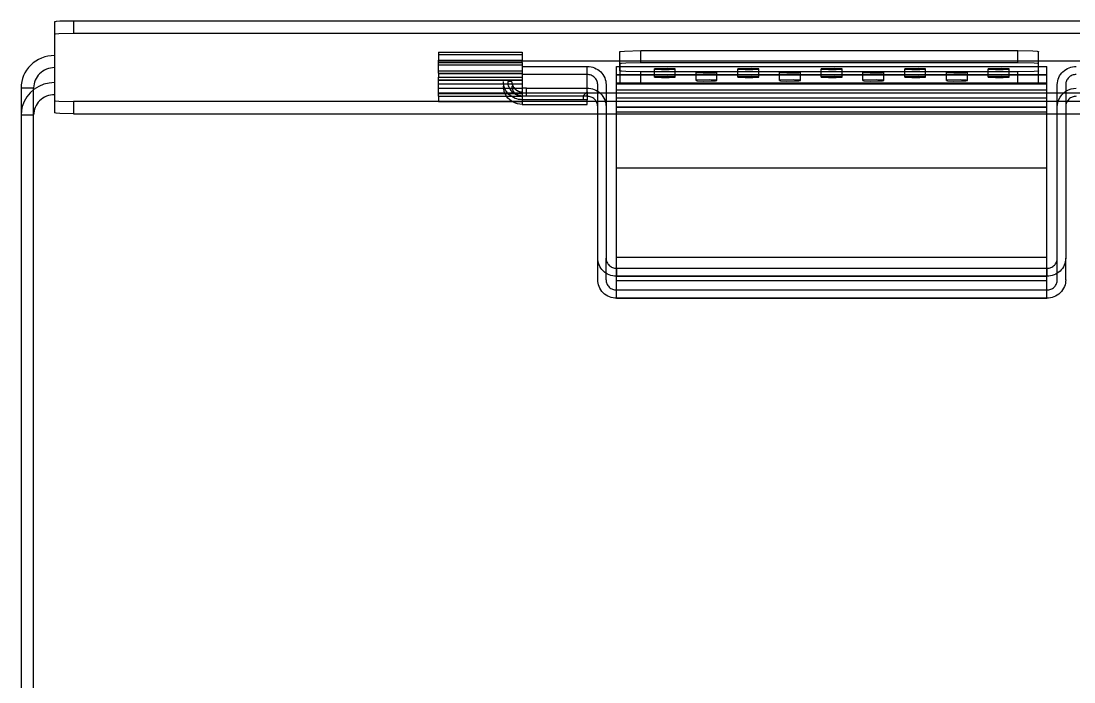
# Model space of a CAD drawing. Header units: millimetres. Extents: x 10366 to 13995, y 24552 to 29685.
# Drawn here: x 11686.1 to 11946.6, y 28029 to 28192.5 of the extents above; entities that cross this region are included whole.
import ezdxf

# ---------------------------------------------------------------- set-up
doc = ezdxf.new("R2010")
doc.units = ezdxf.units.MM
doc.header["$LTSCALE"] = 3
doc.layers.add('DomyÅ›lny', color=7, linetype='Continuous')

msp = doc.modelspace()

# ---------------------------------------------------------------- linework, layer by layer
at = {"layer": 'DomyÅ›lny'}
for p, q in [((11699.03, 28192.54), (11699.03, 28189.53)), ((12073.1, 28192.54), (11699.03, 28192.54)), ((11694.38, 28192.3), (11694.38, 28189.3)), ((11694.38, 28189.3), (11694.38, 28181.02)), ((11699.03, 28189.53), (12073.1, 28189.53)), ((11789.37, 28184.83), (11789.37, 28182.84)), ((11789.37, 28184.83), (11810.1, 28184.83)), ((11810.1, 28184.83), (11810.1, 28182.84)), ((11834.24, 28180.22), (11834.24, 28184.95)), ((11834.24, 28181.94), (11834.24, 28184.95)), ((11839.42, 28182.21), (11839.42, 28185.21)), ((11839.42, 28185.21), (11932.69, 28185.21)), ((11932.69, 28182.21), (11932.69, 28185.21)), ((11937.87, 28181.94), (11937.87, 28184.95)), ((11789.37, 28184.28), (11810.1, 28184.28)), ((11789.37, 28182.31), (11789.37, 28182.84)), ((11789.37, 28182.84), (11810.1, 28182.84)), ((11789.37, 28182.69), (11983.95, 28182.69)), ((11789.37, 28182.28), (11810.1, 28182.28)), ((11810.1, 28182.31), (11810.1, 28182.84)), ((11932.69, 28182.21), (11839.42, 28182.21)), ((11694.38, 28181.02), (11694.38, 28174.31)), ((11789.37, 28181.68), (11810.1, 28181.68)), ((11789.37, 28180.24), (11810.1, 28180.24)), ((11789.37, 28180.24), (11810.1, 28180.24)), ((11789.37, 28179.67), (11810.1, 28179.67)), ((11789.37, 28179.67), (11789.37, 28178.65)), ((11789.37, 28179.56), (11810.1, 28179.56)), ((11810.1, 28181.3), (11826.17, 28181.3)), ((11810.1, 28179.67), (11810.1, 28178.65)), ((11826.17, 28175.91), (11826.17, 28181.3)), ((11833.4, 28181.3), (11939.91, 28181.3)), ((11833.4, 28181.29), (11939.91, 28181.29)), ((11834.24, 28181.94), (11834.24, 28177.22)), ((11839.42, 28176.95), (11839.42, 28179.96)), ((11932.69, 28179.96), (11839.42, 28179.96)), ((11842.77, 28178.69), (11842.77, 28180.69)), ((11847.95, 28178.69), (11847.95, 28180.69)), ((11853.09, 28177.83), (11853.09, 28179.83)), ((11858.27, 28177.83), (11858.27, 28179.83)), ((11863.42, 28178.69), (11863.42, 28180.69)), ((11868.6, 28178.69), (11868.6, 28180.69)), ((11873.74, 28177.83), (11873.74, 28179.83)), ((11878.92, 28177.83), (11878.92, 28179.83)), ((11884.07, 28178.69), (11884.07, 28180.69)), ((11889.25, 28178.69), (11889.25, 28180.69)), ((11894.39, 28177.83), (11894.39, 28179.83)), ((11899.57, 28177.83), (11899.57, 28179.83)), ((11904.72, 28178.69), (11904.72, 28180.69)), ((11909.9, 28178.69), (11909.9, 28180.69)), ((11915.04, 28177.83), (11915.04, 28179.83)), ((11920.23, 28177.83), (11920.23, 28179.83)), ((11925.37, 28178.69), (11925.37, 28180.69)), ((11930.55, 28178.69), (11930.55, 28180.69)), ((11932.69, 28176.95), (11932.69, 28179.96)), ((11937.87, 28177.22), (11937.87, 28181.94)), ((11789.37, 28178.65), (11810.1, 28178.65)), ((11789.37, 28177.99), (11810.1, 28177.99)), ((11789.37, 28177.88), (11810.1, 28177.88)), ((11789.37, 28176.97), (11810.1, 28176.97)), ((11826.17, 28179.3), (11810.1, 28179.3)), ((11826.17, 28173.91), (11826.17, 28179.3)), ((11828.75, 28174.69), (11828.75, 28176.82)), ((11830.82, 28176.82), (11830.82, 28174.69)), ((11833.4, 28179.3), (11939.91, 28179.3)), ((11833.4, 28179.29), (11939.91, 28179.29)), ((11833.4, 28179.19), (11939.91, 28179.19)), ((11939.91, 28177.19), (11833.4, 28177.19)), ((11833.4, 28177.05), (11939.91, 28177.05)), ((11833.4, 28174.69), (11833.4, 28177.05)), ((11833.4, 28177.04), (11939.91, 28177.04)), ((11939.91, 28174.69), (11939.91, 28177.05)), ((11942.49, 28174.69), (11942.49, 28176.82)), ((11944.57, 28176.82), (11944.57, 28174.69)), ((11686.07, 28176), (11689.18, 28176)), ((11686.07, 28176), (11686.07, 28022.68)), ((11689.18, 28025.68), (11689.18, 28176)), ((11694.38, 28174.31), (11694.38, 28169.83)), ((11789.37, 28175.93), (11810.1, 28175.93)), ((11810.1, 28174.69), (11789.37, 28174.69)), ((11789.37, 28174.61), (11810.1, 28174.61)), ((11810.1, 28174.61), (11789.37, 28174.61)), ((11963.22, 28174.69), (11810.1, 28174.69)), ((11811.13, 28173.91), (11811.13, 28175.91)), ((11811.13, 28175.91), (11826.17, 28175.91)), ((11826.17, 28175.01), (11826.17, 28173.01)), ((11828.75, 28133.86), (11828.75, 28174.69)), ((11830.82, 28174.69), (11830.82, 28133.86)), ((11833.4, 28175.55), (11939.91, 28175.55)), ((11833.4, 28175.54), (11939.91, 28175.54)), ((11833.4, 28134.09), (11833.4, 28174.69)), ((11939.91, 28134.09), (11939.91, 28174.69)), ((11942.49, 28133.86), (11942.49, 28174.69)), ((11944.57, 28174.69), (11944.57, 28133.86)), ((12073.1, 28172.6), (11699.03, 28172.6)), ((11699.03, 28172.6), (11699.03, 28169.6)), ((11789.37, 28173.93), (11789.37, 28172.62)), ((11789.37, 28173.93), (11810.1, 28173.93)), ((11789.37, 28172.62), (11810.1, 28172.62)), ((11810.1, 28172.61), (11789.37, 28172.61)), ((11810.1, 28174.07), (11825.13, 28174.07)), ((11810.1, 28173.93), (11810.1, 28172.62)), ((11826.17, 28173.91), (11810.1, 28173.91)), ((11810.1, 28173.07), (11810.1, 28171.91)), ((11825.13, 28173.07), (11810.1, 28173.07)), ((11810.1, 28171.91), (11826.17, 28171.91)), ((11826.17, 28173.91), (11811.13, 28173.91)), ((11825.13, 28174.07), (11825.13, 28173.07)), ((11826.17, 28171.91), (11826.17, 28173.01)), ((11833.4, 28173.55), (11939.91, 28173.55)), ((11833.4, 28173.54), (11939.91, 28173.54)), ((11833.4, 28172.73), (11939.91, 28172.73)), ((11833.4, 28172.73), (11939.91, 28172.73)), ((11686.07, 28169.3), (11689.18, 28169.3)), ((11699.03, 28169.6), (11828.75, 28169.6)), ((11828.75, 28169.6), (11830.82, 28169.6)), ((11830.82, 28169.6), (11833.4, 28169.6)), ((11833.4, 28171.29), (11939.91, 28171.29)), ((11833.4, 28171.19), (11939.91, 28171.19)), ((11833.4, 28170.11), (11939.91, 28170.11)), ((11833.4, 28169.6), (11939.91, 28169.6)), ((11939.91, 28169.6), (11942.49, 28169.6)), ((11942.49, 28169.6), (11944.57, 28169.6)), ((11944.57, 28169.6), (12073.1, 28169.6)), ((11939.91, 28156.13), (11833.4, 28156.13)), ((11828.75, 28128.46), (11828.75, 28133.86)), ((11830.82, 28132.42), (11830.82, 28133.86)), ((11833.4, 28134.09), (11939.91, 28134.09)), ((11942.49, 28132), (11942.49, 28133.86)), ((11944.57, 28128.46), (11944.57, 28133.86)), ((11830.82, 28128.46), (11830.82, 28132.42)), ((11833.4, 28131.37), (11833.4, 28129.37)), ((11833.4, 28131.37), (11939.91, 28131.37)), ((11833.4, 28131.37), (11939.91, 28131.37)), ((11939.91, 28131.37), (11939.91, 28129.37)), ((11942.49, 28128.46), (11942.49, 28132)), ((11939.91, 28129.37), (11833.4, 28129.37)), ((11833.4, 28123.98), (11833.4, 28129.37)), ((11833.4, 28129.37), (11939.91, 28129.37)), ((11833.4, 28128.33), (11939.91, 28128.33)), ((11939.91, 28123.98), (11939.91, 28129.37)), ((11833.4, 28125.98), (11939.91, 28125.98)), ((11833.4, 28125.98), (11939.91, 28125.98)), ((11939.91, 28125.97), (11833.4, 28125.97)), ((11833.4, 28123.98), (11939.91, 28123.98)), ((11939.91, 28123.98), (11833.4, 28123.98)), ((11939.91, 28123.97), (11833.4, 28123.97))]:
    msp.add_line(p, q, dxfattribs=at)
for points in [[(11699.03, 28192.54, 0), (11695.7, 28192.47, 0), (11694.72, 28192.39, 0), (11694.47, 28192.35, 0), (11694.43, 28192.33, 0), (11694.4, 28192.32, 0), (11694.39, 28192.32, 0), (11694.39, 28192.31, 0), (11694.38, 28192.31, 0), (11694.38, 28192.31, 0), (11694.38, 28192.31, 0), (11694.38, 28192.31, 0), (11694.38, 28192.3, 0), (11694.38, 28192.3, 0), (11694.38, 28192.3, 0), (11694.38, 28192.3, 0)], [(11694.38, 28189.3, 0), (11694.38, 28189.3, 0), (11694.38, 28189.3, 0), (11694.38, 28189.3, 0), (11694.38, 28189.3, 0), (11694.38, 28189.3, 0), (11694.38, 28189.31, 0), (11694.39, 28189.31, 0), (11694.39, 28189.31, 0), (11694.4, 28189.32, 0), (11694.41, 28189.32, 0), (11694.45, 28189.34, 0), (11694.55, 28189.36, 0), (11695.39, 28189.44, 0), (11699.03, 28189.53, 0)], [(11834.24, 28184.95, 0), (11834.24, 28184.95, 0), (11834.24, 28184.95, 0), (11834.24, 28184.95, 0), (11834.24, 28184.95, 0), (11834.24, 28184.96, 0), (11834.24, 28184.96, 0), (11834.25, 28184.96, 0), (11834.25, 28184.97, 0), (11834.26, 28184.97, 0), (11834.28, 28184.98, 0), (11834.31, 28184.99, 0), (11834.43, 28185.02, 0), (11835.35, 28185.11, 0), (11839.42, 28185.21, 0)], [(11932.69, 28185.21, 0), (11936.4, 28185.13, 0), (11937.49, 28185.05, 0), (11937.77, 28185, 0), (11937.82, 28184.99, 0), (11937.85, 28184.97, 0), (11937.86, 28184.97, 0), (11937.86, 28184.96, 0), (11937.86, 28184.96, 0), (11937.87, 28184.96, 0), (11937.87, 28184.96, 0), (11937.87, 28184.95, 0), (11937.87, 28184.95, 0), (11937.87, 28184.95, 0), (11937.87, 28184.95, 0), (11937.87, 28184.95, 0)], [(11694.38, 28184.01, 0), (11693.55, 28183.97, 0), (11692.73, 28183.85, 0), (11691.93, 28183.66, 0), (11691.15, 28183.38, 0), (11690.41, 28183.04, 0), (11689.71, 28182.63, 0), (11689.06, 28182.16, 0), (11688.46, 28181.62, 0), (11687.92, 28181.04, 0), (11687.44, 28180.41, 0), (11687.02, 28179.73, 0), (11686.68, 28179.03, 0), (11686.41, 28178.29, 0), (11686.22, 28177.54, 0), (11686.11, 28176.78, 0), (11686.07, 28176, 0)], [(11789.37, 28179.67, 0), (11789.37, 28182.28, 0)], [(11810.1, 28182.28, 0), (11810.1, 28182.26, 0), (11810.1, 28182.15, 0), (11810.1, 28181.65, 0), (11810.1, 28179.67, 0)], [(11839.42, 28182.21, 0), (11835.71, 28182.13, 0), (11834.62, 28182.04, 0), (11834.34, 28182, 0), (11834.29, 28181.98, 0), (11834.26, 28181.97, 0), (11834.25, 28181.96, 0), (11834.25, 28181.96, 0), (11834.24, 28181.96, 0), (11834.24, 28181.95, 0), (11834.24, 28181.95, 0), (11834.24, 28181.95, 0), (11834.24, 28181.95, 0), (11834.24, 28181.95, 0), (11834.24, 28181.95, 0), (11834.24, 28181.94, 0)], [(11937.87, 28181.94, 0), (11937.87, 28181.95, 0), (11937.87, 28181.95, 0), (11937.87, 28181.95, 0), (11937.87, 28181.95, 0), (11937.87, 28181.95, 0), (11937.87, 28181.96, 0), (11937.86, 28181.96, 0), (11937.86, 28181.96, 0), (11937.85, 28181.97, 0), (11937.83, 28181.98, 0), (11937.8, 28181.99, 0), (11937.68, 28182.01, 0), (11936.76, 28182.11, 0), (11932.69, 28182.21, 0)], [(11694.38, 28181.02, 0), (11693.85, 28180.99, 0), (11693.34, 28180.91, 0), (11692.83, 28180.79, 0), (11692.34, 28180.62, 0), (11691.88, 28180.4, 0), (11691.44, 28180.14, 0), (11691.03, 28179.84, 0), (11690.66, 28179.51, 0), (11690.32, 28179.14, 0), (11690.02, 28178.74, 0), (11689.77, 28178.32, 0), (11689.56, 28177.88, 0), (11689.39, 28177.43, 0), (11689.27, 28176.96, 0), (11689.2, 28176.49, 0), (11689.18, 28176, 0)], [(11826.17, 28181.3, 0), (11826.64, 28181.28, 0), (11827.1, 28181.21, 0), (11827.55, 28181.1, 0), (11827.98, 28180.95, 0), (11828.39, 28180.75, 0), (11828.79, 28180.52, 0), (11829.15, 28180.26, 0), (11829.49, 28179.96, 0), (11829.79, 28179.63, 0), (11830.06, 28179.28, 0), (11830.29, 28178.9, 0), (11830.48, 28178.51, 0), (11830.63, 28178.09, 0), (11830.74, 28177.67, 0), (11830.8, 28177.25, 0), (11830.82, 28176.82, 0)], [(11833.4, 28177.04, 0), (11833.4, 28180.17, 0), (11833.4, 28181.05, 0), (11833.4, 28181.25, 0), (11833.4, 28181.29, 0), (11833.4, 28181.3, 0), (11833.4, 28181.3, 0), (11833.4, 28181.3, 0), (11833.4, 28181.3, 0), (11833.4, 28181.3, 0), (11833.4, 28181.3, 0), (11833.4, 28181.3, 0), (11833.4, 28181.3, 0), (11833.4, 28181.3, 0), (11833.4, 28181.3, 0), (11833.4, 28181.3, 0), (11833.4, 28181.3, 0), (11833.4, 28181.3, 0), (11833.4, 28181.3, 0), (11833.4, 28181.3, 0), (11833.4, 28181.3, 0), (11833.4, 28181.3, 0), (11833.4, 28181.3, 0), (11833.4, 28181.3, 0), (11833.4, 28181.29, 0), (11833.4, 28181.29, 0)], [(11839.42, 28179.96, 0), (11835.71, 28180.04, 0), (11834.62, 28180.12, 0), (11834.34, 28180.17, 0), (11834.29, 28180.18, 0), (11834.26, 28180.19, 0), (11834.25, 28180.2, 0), (11834.25, 28180.2, 0), (11834.24, 28180.21, 0), (11834.24, 28180.21, 0), (11834.24, 28180.21, 0), (11834.24, 28180.21, 0), (11834.24, 28180.21, 0), (11834.24, 28180.22, 0), (11834.24, 28180.22, 0), (11834.24, 28180.22, 0)], [(11937.87, 28180.22, 0), (11937.87, 28180.22, 0), (11937.87, 28180.22, 0), (11937.87, 28180.21, 0), (11937.87, 28180.21, 0), (11937.87, 28180.21, 0), (11937.87, 28180.21, 0), (11937.86, 28180.2, 0), (11937.86, 28180.2, 0), (11937.85, 28180.19, 0), (11937.83, 28180.19, 0), (11937.8, 28180.17, 0), (11937.68, 28180.15, 0), (11936.76, 28180.06, 0), (11932.69, 28179.96, 0)], [(11939.91, 28177.04, 0), (11939.91, 28180.17, 0), (11939.91, 28181.05, 0), (11939.91, 28181.25, 0), (11939.91, 28181.29, 0), (11939.91, 28181.3, 0), (11939.91, 28181.3, 0), (11939.91, 28181.3, 0), (11939.91, 28181.3, 0), (11939.91, 28181.3, 0), (11939.91, 28181.3, 0), (11939.91, 28181.3, 0), (11939.91, 28181.3, 0), (11939.91, 28181.3, 0), (11939.91, 28181.3, 0), (11939.91, 28181.3, 0), (11939.91, 28181.3, 0), (11939.91, 28181.3, 0), (11939.91, 28181.3, 0), (11939.91, 28181.3, 0), (11939.91, 28181.3, 0), (11939.91, 28181.3, 0), (11939.91, 28181.3, 0), (11939.91, 28181.3, 0), (11939.91, 28181.29, 0), (11939.91, 28181.29, 0)], [(11942.49, 28176.82, 0), (11942.52, 28177.27, 0), (11942.59, 28177.71, 0), (11942.7, 28178.14, 0), (11942.86, 28178.56, 0), (11943.06, 28178.96, 0), (11943.3, 28179.34, 0), (11943.58, 28179.69, 0), (11943.89, 28180.01, 0), (11944.23, 28180.31, 0), (11944.59, 28180.56, 0), (11944.98, 28180.79, 0), (11945.39, 28180.97, 0), (11945.82, 28181.11, 0), (11946.26, 28181.22, 0), (11946.7, 28181.28, 0), (11947.15, 28181.3, 0)], [(11694.38, 28177.31, 0), (11693.01, 28177.2, 0), (11691.69, 28176.88, 0), (11690.45, 28176.36, 0), (11689.31, 28175.65, 0), (11688.31, 28174.77, 0), (11687.48, 28173.76, 0), (11686.82, 28172.64, 0), (11686.37, 28171.43, 0)], [(11789.37, 28173.93, 0), (11789.37, 28173.97, 0), (11789.37, 28174.17, 0), (11789.37, 28175.08, 0), (11789.37, 28178.65, 0)], [(11810.1, 28173.07, 0), (11809.64, 28173.09, 0), (11809.18, 28173.15, 0), (11808.74, 28173.26, 0), (11808.3, 28173.41, 0), (11807.89, 28173.6, 0), (11807.5, 28173.83, 0), (11807.13, 28174.1, 0), (11806.79, 28174.39, 0), (11806.49, 28174.72, 0), (11806.22, 28175.08, 0), (11805.98, 28175.45, 0), (11805.79, 28175.85, 0), (11805.64, 28176.26, 0), (11805.53, 28176.68, 0), (11805.47, 28177.12, 0), (11805.44, 28177.55, 0)], [(11807.52, 28177.5, 0), (11807.52, 28177.5, 0), (11807.52, 28177.5, 0), (11807.52, 28177.5, 0), (11807.52, 28177.5, 0), (11807.52, 28177.5, 0), (11807.52, 28177.5, 0), (11807.51, 28177.5, 0), (11807.51, 28177.5, 0), (11807.51, 28177.5, 0), (11807.51, 28177.5, 0), (11807.5, 28177.51, 0), (11807.48, 28177.51, 0), (11807.41, 28177.52, 0), (11806.48, 28177.55, 0)], [(11806.48, 28177.55, 0), (11806.5, 28177.21, 0), (11806.55, 28176.87, 0), (11806.64, 28176.54, 0), (11806.75, 28176.22, 0), (11806.91, 28175.91, 0), (11807.09, 28175.62, 0), (11807.3, 28175.34, 0), (11807.54, 28175.09, 0), (11807.8, 28174.86, 0), (11808.09, 28174.65, 0), (11808.39, 28174.48, 0), (11808.71, 28174.33, 0), (11809.05, 28174.22, 0), (11809.39, 28174.13, 0), (11809.74, 28174.08, 0), (11810.1, 28174.07, 0)], [(11807.52, 28177.5, 0), (11807.53, 28177.26, 0), (11807.57, 28177.01, 0), (11807.63, 28176.78, 0), (11807.71, 28176.55, 0), (11807.82, 28176.33, 0), (11807.95, 28176.12, 0), (11808.1, 28175.92, 0), (11808.27, 28175.74, 0), (11808.46, 28175.58, 0), (11808.66, 28175.43, 0), (11808.88, 28175.31, 0), (11809.11, 28175.2, 0), (11809.35, 28175.12, 0), (11809.59, 28175.06, 0), (11809.84, 28175.02, 0), (11810.1, 28175.01, 0)], [(11807.52, 28177.41, 0), (11807.54, 28177.18, 0), (11807.58, 28176.94, 0), (11807.65, 28176.71, 0), (11807.74, 28176.48, 0), (11807.85, 28176.27, 0), (11807.99, 28176.06, 0), (11808.14, 28175.88, 0), (11808.31, 28175.7, 0), (11808.5, 28175.55, 0), (11808.7, 28175.41, 0), (11808.92, 28175.29, 0), (11809.14, 28175.19, 0), (11809.37, 28175.11, 0), (11809.61, 28175.06, 0), (11809.85, 28175.02, 0), (11810.1, 28175.01, 0)], [(11810.1, 28178.65, 0), (11810.1, 28173.93, 0)], [(11828.75, 28176.82, 0), (11828.74, 28177.07, 0), (11828.7, 28177.31, 0), (11828.63, 28177.55, 0), (11828.55, 28177.79, 0), (11828.43, 28178.01, 0), (11828.3, 28178.22, 0), (11828.15, 28178.41, 0), (11827.98, 28178.59, 0), (11827.79, 28178.75, 0), (11827.58, 28178.9, 0), (11827.37, 28179.02, 0), (11827.14, 28179.12, 0), (11826.9, 28179.2, 0), (11826.66, 28179.26, 0), (11826.42, 28179.29, 0), (11826.17, 28179.3, 0)], [(11947.15, 28179.3, 0), (11946.89, 28179.29, 0), (11946.63, 28179.25, 0), (11946.38, 28179.19, 0), (11946.14, 28179.11, 0), (11945.91, 28179, 0), (11945.69, 28178.87, 0), (11945.49, 28178.72, 0), (11945.3, 28178.56, 0), (11945.14, 28178.37, 0), (11944.99, 28178.18, 0), (11944.86, 28177.97, 0), (11944.76, 28177.75, 0), (11944.67, 28177.52, 0), (11944.61, 28177.29, 0), (11944.58, 28177.06, 0), (11944.57, 28176.82, 0)], [(11694.38, 28174.31, 0), (11693.85, 28174.29, 0), (11693.34, 28174.21, 0), (11692.83, 28174.09, 0), (11692.34, 28173.91, 0), (11691.88, 28173.7, 0), (11691.44, 28173.44, 0), (11691.03, 28173.14, 0), (11690.66, 28172.8, 0), (11690.32, 28172.44, 0), (11690.02, 28172.04, 0), (11689.77, 28171.62, 0), (11689.56, 28171.18, 0), (11689.39, 28170.72, 0), (11689.27, 28170.25, 0), (11689.2, 28169.78, 0), (11689.18, 28169.3, 0)], [(11806.21, 28173.93, 0), (11805.88, 28174.5, 0), (11805.64, 28175.11, 0), (11805.49, 28175.75, 0), (11805.44, 28176.4, 0)], [(11807.52, 28176.4, 0), (11807.53, 28176.15, 0), (11807.57, 28175.91, 0), (11807.63, 28175.67, 0), (11807.72, 28175.44, 0), (11807.83, 28175.22, 0), (11807.96, 28175.01, 0), (11808.11, 28174.81, 0), (11808.28, 28174.63, 0), (11808.47, 28174.47, 0), (11808.67, 28174.32, 0), (11808.89, 28174.2, 0), (11809.12, 28174.1, 0), (11809.36, 28174.01, 0), (11809.6, 28173.96, 0), (11809.85, 28173.92, 0), (11810.1, 28173.91, 0)], [(11811.13, 28175.91, 0), (11810.4, 28175.92, 0), (11810.17, 28175.94, 0), (11810.11, 28175.95, 0), (11810.11, 28175.95, 0), (11810.1, 28175.96, 0), (11810.1, 28175.96, 0), (11810.1, 28175.96, 0), (11810.1, 28175.96, 0), (11810.1, 28175.96, 0), (11810.1, 28175.96, 0), (11810.1, 28175.96, 0), (11810.1, 28175.96, 0), (11810.1, 28175.96, 0), (11810.1, 28175.96, 0)], [(11826.17, 28175.01, 0), (11826.17, 28175.01, 0), (11826.17, 28175.01, 0), (11826.17, 28175.01, 0), (11826.17, 28175.01, 0), (11826.17, 28175.01, 0), (11826.17, 28175.01, 0), (11826.17, 28175.01, 0), (11826.17, 28175.01, 0), (11826.17, 28175.01, 0), (11826.17, 28175.01, 0), (11826.17, 28175.01, 0), (11826.17, 28175.01, 0), (11826.17, 28175.01, 0), (11826.17, 28175.01, 0), (11826.17, 28175.01, 0), (11826.17, 28175.01, 0), (11826.16, 28175.01, 0), (11826.15, 28175, 0), (11826.08, 28174.95, 0), (11825.13, 28174.07, 0)], [(11826.17, 28175.91, 0), (11826.59, 28175.89, 0), (11827.02, 28175.83, 0), (11827.45, 28175.73, 0), (11827.88, 28175.59, 0), (11828.31, 28175.41, 0), (11828.72, 28175.18, 0), (11829.1, 28174.9, 0), (11829.46, 28174.59, 0), (11829.78, 28174.25, 0), (11830.06, 28173.88, 0), (11830.3, 28173.48, 0), (11830.5, 28173.07, 0), (11830.64, 28172.66, 0), (11830.75, 28172.24, 0), (11830.8, 28171.83, 0), (11830.82, 28171.42, 0)], [(11942.84, 28173.13, 0), (11943.16, 28173.73, 0), (11943.57, 28174.29, 0), (11944.06, 28174.78, 0), (11944.63, 28175.19, 0), (11945.24, 28175.51, 0), (11945.88, 28175.74, 0), (11946.52, 28175.87, 0), (11947.15, 28175.91, 0)], [(11694.38, 28172.84, 0), (11694.38, 28172.84, 0), (11694.38, 28172.83, 0), (11694.38, 28172.83, 0), (11694.38, 28172.83, 0), (11694.38, 28172.83, 0), (11694.38, 28172.83, 0), (11694.39, 28172.82, 0), (11694.39, 28172.82, 0), (11694.4, 28172.81, 0), (11694.41, 28172.81, 0), (11694.45, 28172.8, 0), (11694.55, 28172.77, 0), (11695.39, 28172.69, 0), (11699.03, 28172.6, 0)], [(11810.1, 28171.91, 0), (11809.52, 28171.95, 0), (11808.95, 28172.05, 0), (11808.41, 28172.22, 0), (11807.88, 28172.45, 0), (11807.4, 28172.74, 0), (11806.95, 28173.09, 0), (11806.55, 28173.49, 0), (11806.21, 28173.93, 0)], [(11826.17, 28173.01, 0), (11826.17, 28173.02, 0), (11826.17, 28173.02, 0), (11826.17, 28173.02, 0), (11826.17, 28173.02, 0), (11826.17, 28173.02, 0), (11826.17, 28173.02, 0), (11826.17, 28173.02, 0), (11826.17, 28173.02, 0), (11826.17, 28173.02, 0), (11826.16, 28173.02, 0), (11826.16, 28173.02, 0), (11826.14, 28173.03, 0), (11826.07, 28173.04, 0), (11825.13, 28173.07, 0)], [(11828.75, 28171.42, 0), (11828.74, 28171.65, 0), (11828.71, 28171.88, 0), (11828.65, 28172.11, 0), (11828.57, 28172.34, 0), (11828.46, 28172.57, 0), (11828.33, 28172.78, 0), (11828.17, 28172.99, 0), (11827.99, 28173.18, 0), (11827.8, 28173.35, 0), (11827.58, 28173.5, 0), (11827.36, 28173.63, 0), (11827.12, 28173.74, 0), (11826.88, 28173.81, 0), (11826.64, 28173.87, 0), (11826.4, 28173.9, 0), (11826.17, 28173.91, 0)], [(11942.49, 28171.42, 0), (11942.51, 28171.84, 0), (11942.58, 28172.27, 0), (11942.69, 28172.7, 0), (11942.84, 28173.13, 0)], [(11947.15, 28173.91, 0), (11946.91, 28173.9, 0), (11946.68, 28173.87, 0), (11946.44, 28173.81, 0), (11946.2, 28173.74, 0), (11945.96, 28173.63, 0), (11945.73, 28173.5, 0), (11945.52, 28173.35, 0), (11945.32, 28173.18, 0), (11945.14, 28172.99, 0), (11944.99, 28172.78, 0), (11944.85, 28172.57, 0), (11944.75, 28172.34, 0), (11944.67, 28172.11, 0), (11944.61, 28171.88, 0), (11944.58, 28171.65, 0), (11944.57, 28171.42, 0)], [(11686.37, 28171.43, 0), (11686.14, 28170.37, 0), (11686.07, 28169.3, 0)], [(11699.03, 28169.6, 0), (11695.7, 28169.67, 0), (11694.72, 28169.74, 0), (11694.47, 28169.79, 0), (11694.43, 28169.8, 0), (11694.4, 28169.81, 0), (11694.39, 28169.82, 0), (11694.39, 28169.82, 0), (11694.38, 28169.82, 0), (11694.38, 28169.82, 0), (11694.38, 28169.83, 0), (11694.38, 28169.83, 0), (11694.38, 28169.83, 0), (11694.38, 28169.83, 0), (11694.38, 28169.83, 0), (11694.38, 28169.83, 0)], [(11833.4, 28129.37, 0), (11832.94, 28129.39, 0), (11832.48, 28129.46, 0), (11832.03, 28129.57, 0), (11831.59, 28129.72, 0), (11831.18, 28129.92, 0), (11830.79, 28130.15, 0), (11830.42, 28130.41, 0), (11830.08, 28130.71, 0), (11829.78, 28131.04, 0), (11829.51, 28131.39, 0), (11829.28, 28131.77, 0), (11829.09, 28132.17, 0), (11828.94, 28132.58, 0), (11828.84, 28133, 0), (11828.77, 28133.43, 0), (11828.75, 28133.86, 0)], [(11830.82, 28133.86, 0), (11830.84, 28133.6, 0), (11830.88, 28133.36, 0), (11830.94, 28133.12, 0), (11831.03, 28132.89, 0), (11831.14, 28132.66, 0), (11831.27, 28132.45, 0), (11831.43, 28132.26, 0), (11831.6, 28132.08, 0), (11831.79, 28131.92, 0), (11831.99, 28131.77, 0), (11832.21, 28131.65, 0), (11832.43, 28131.55, 0), (11832.67, 28131.47, 0), (11832.91, 28131.41, 0), (11833.15, 28131.38, 0), (11833.4, 28131.37, 0)], [(11833.4, 28129.37, 0), (11833.4, 28129.39, 0), (11833.4, 28129.57, 0), (11833.4, 28130.42, 0), (11833.4, 28134.09, 0)], [(11939.91, 28129.37, 0), (11939.91, 28129.39, 0), (11939.91, 28129.57, 0), (11939.91, 28130.42, 0), (11939.91, 28134.09, 0)], [(11939.91, 28131.37, 0), (11940.17, 28131.38, 0), (11940.43, 28131.42, 0), (11940.68, 28131.48, 0), (11940.92, 28131.57, 0), (11941.15, 28131.67, 0), (11941.37, 28131.8, 0), (11941.57, 28131.95, 0), (11941.76, 28132.12, 0), (11941.92, 28132.3, 0), (11942.07, 28132.49, 0), (11942.2, 28132.7, 0), (11942.3, 28132.92, 0), (11942.39, 28133.15, 0), (11942.45, 28133.38, 0), (11942.48, 28133.62, 0), (11942.49, 28133.86, 0)], [(11944.57, 28133.86, 0), (11944.54, 28133.41, 0), (11944.47, 28132.96, 0), (11944.36, 28132.53, 0), (11944.2, 28132.11, 0), (11944, 28131.71, 0), (11943.76, 28131.33, 0), (11943.48, 28130.98, 0), (11943.17, 28130.66, 0), (11942.83, 28130.37, 0), (11942.47, 28130.11, 0), (11942.08, 28129.89, 0), (11941.67, 28129.7, 0), (11941.24, 28129.56, 0), (11940.8, 28129.45, 0), (11940.36, 28129.39, 0), (11939.91, 28129.37, 0)], [(11833.4, 28123.98, 0), (11832.99, 28124, 0), (11832.56, 28124.05, 0), (11832.12, 28124.15, 0), (11831.69, 28124.29, 0), (11831.27, 28124.48, 0), (11830.86, 28124.71, 0), (11830.47, 28124.98, 0), (11830.11, 28125.29, 0), (11829.79, 28125.64, 0), (11829.51, 28126.01, 0), (11829.27, 28126.4, 0), (11829.08, 28126.81, 0), (11828.93, 28127.23, 0), (11828.83, 28127.65, 0), (11828.77, 28128.06, 0), (11828.75, 28128.46, 0)], [(11830.82, 28128.46, 0), (11830.83, 28128.24, 0), (11830.87, 28128.01, 0), (11830.92, 28127.78, 0), (11831, 28127.55, 0), (11831.11, 28127.32, 0), (11831.24, 28127.1, 0), (11831.4, 28126.9, 0), (11831.58, 28126.7, 0), (11831.78, 28126.53, 0), (11831.99, 28126.38, 0), (11832.22, 28126.25, 0), (11832.45, 28126.15, 0), (11832.69, 28126.07, 0), (11832.93, 28126.02, 0), (11833.17, 28125.99, 0), (11833.4, 28125.98, 0)], [(11944.57, 28128.46, 0), (11944.55, 28128.06, 0), (11944.49, 28127.65, 0), (11944.39, 28127.23, 0), (11944.24, 28126.81, 0), (11944.05, 28126.4, 0), (11943.81, 28126.01, 0), (11943.53, 28125.64, 0), (11943.2, 28125.29, 0), (11942.85, 28124.98, 0), (11942.46, 28124.71, 0), (11942.05, 28124.48, 0), (11941.63, 28124.29, 0), (11941.19, 28124.15, 0), (11940.76, 28124.05, 0), (11940.33, 28124, 0), (11939.91, 28123.98, 0)], [(11939.91, 28125.98, 0), (11940.15, 28125.99, 0), (11940.38, 28126.02, 0), (11940.62, 28126.07, 0), (11940.86, 28126.15, 0), (11941.1, 28126.25, 0), (11941.33, 28126.38, 0), (11941.54, 28126.53, 0), (11941.74, 28126.7, 0), (11941.92, 28126.9, 0), (11942.07, 28127.1, 0), (11942.21, 28127.32, 0), (11942.31, 28127.55, 0), (11942.39, 28127.78, 0), (11942.45, 28128.01, 0), (11942.48, 28128.24, 0), (11942.49, 28128.46, 0)]]:
    msp.add_polyline3d(points, dxfattribs=at)
for points in [[(11847.95, 28180.69, 0), (11847.95, 28180.69, 0), (11847.95, 28180.69, 0), (11847.95, 28180.69, 0), (11847.95, 28180.69, 0), (11847.95, 28180.69, 0), (11847.95, 28180.69, 0), (11847.94, 28180.69, 0), (11847.94, 28180.7, 0), (11847.94, 28180.7, 0), (11847.93, 28180.7, 0), (11847.92, 28180.71, 0), (11847.87, 28180.72, 0), (11847.69, 28180.74, 0), (11846.15, 28180.81, 0), (11842.89, 28180.73, 0), (11842.82, 28180.72, 0), (11842.78, 28180.7, 0), (11842.78, 28180.7, 0), (11842.77, 28180.7, 0), (11842.77, 28180.7, 0), (11842.77, 28180.69, 0), (11842.77, 28180.69, 0), (11842.77, 28180.69, 0), (11842.77, 28180.69, 0), (11842.77, 28180.69, 0), (11842.77, 28180.69, 0), (11842.77, 28180.69, 0), (11842.77, 28180.69, 0), (11842.77, 28180.69, 0), (11842.77, 28180.69, 0), (11842.77, 28180.69, 0), (11842.77, 28180.68, 0), (11842.77, 28180.68, 0), (11842.77, 28180.68, 0), (11842.77, 28180.68, 0), (11842.77, 28180.68, 0), (11842.78, 28180.68, 0), (11842.78, 28180.67, 0), (11842.8, 28180.67, 0), (11842.85, 28180.66, 0), (11843.02, 28180.63, 0), (11844.57, 28180.56, 0), (11846.47, 28180.57, 0), (11847.57, 28180.62, 0), (11847.86, 28180.65, 0), (11847.9, 28180.66, 0), (11847.93, 28180.67, 0), (11847.94, 28180.68, 0), (11847.94, 28180.68, 0), (11847.94, 28180.68, 0), (11847.94, 28180.68, 0), (11847.95, 28180.68, 0), (11847.95, 28180.68, 0), (11847.95, 28180.68, 0), (11847.95, 28180.69, 0), (11847.95, 28180.69, 0)], [(11858.27, 28179.83, 0), (11858.27, 28179.83, 0), (11858.27, 28179.83, 0), (11858.27, 28179.83, 0), (11858.27, 28179.83, 0), (11858.27, 28179.83, 0), (11858.27, 28179.83, 0), (11858.27, 28179.83, 0), (11858.27, 28179.83, 0), (11858.26, 28179.84, 0), (11858.26, 28179.84, 0), (11858.24, 28179.85, 0), (11858.19, 28179.86, 0), (11858.02, 28179.88, 0), (11856.47, 28179.95, 0), (11853.21, 28179.87, 0), (11853.15, 28179.85, 0), (11853.11, 28179.84, 0), (11853.1, 28179.84, 0), (11853.1, 28179.84, 0), (11853.1, 28179.83, 0), (11853.09, 28179.83, 0), (11853.09, 28179.83, 0), (11853.09, 28179.83, 0), (11853.09, 28179.83, 0), (11853.09, 28179.83, 0), (11853.09, 28179.83, 0), (11853.09, 28179.83, 0), (11853.09, 28179.83, 0), (11853.09, 28179.82, 0), (11853.09, 28179.82, 0), (11853.09, 28179.82, 0), (11853.09, 28179.82, 0), (11853.09, 28179.82, 0), (11853.09, 28179.82, 0), (11853.09, 28179.82, 0), (11853.1, 28179.82, 0), (11853.1, 28179.81, 0), (11853.11, 28179.81, 0), (11853.12, 28179.81, 0), (11853.17, 28179.79, 0), (11853.34, 28179.77, 0), (11854.89, 28179.7, 0), (11856.8, 28179.71, 0), (11857.9, 28179.76, 0), (11858.18, 28179.79, 0), (11858.22, 28179.8, 0), (11858.25, 28179.81, 0), (11858.26, 28179.81, 0), (11858.26, 28179.82, 0), (11858.27, 28179.82, 0), (11858.27, 28179.82, 0), (11858.27, 28179.82, 0), (11858.27, 28179.82, 0), (11858.27, 28179.82, 0), (11858.27, 28179.82, 0), (11858.27, 28179.82, 0)], [(11868.6, 28180.69, 0), (11868.6, 28180.69, 0), (11868.6, 28180.69, 0), (11868.6, 28180.69, 0), (11868.6, 28180.69, 0), (11868.6, 28180.69, 0), (11868.6, 28180.69, 0), (11868.6, 28180.69, 0), (11868.59, 28180.7, 0), (11868.59, 28180.7, 0), (11868.58, 28180.7, 0), (11868.57, 28180.71, 0), (11868.52, 28180.72, 0), (11868.35, 28180.74, 0), (11866.8, 28180.81, 0), (11863.54, 28180.73, 0), (11863.48, 28180.72, 0), (11863.44, 28180.7, 0), (11863.43, 28180.7, 0), (11863.42, 28180.7, 0), (11863.42, 28180.7, 0), (11863.42, 28180.69, 0), (11863.42, 28180.69, 0), (11863.42, 28180.69, 0), (11863.42, 28180.69, 0), (11863.42, 28180.69, 0), (11863.42, 28180.69, 0), (11863.42, 28180.69, 0), (11863.42, 28180.69, 0), (11863.42, 28180.69, 0), (11863.42, 28180.69, 0), (11863.42, 28180.69, 0), (11863.42, 28180.68, 0), (11863.42, 28180.68, 0), (11863.42, 28180.68, 0), (11863.42, 28180.68, 0), (11863.42, 28180.68, 0), (11863.43, 28180.68, 0), (11863.43, 28180.67, 0), (11863.45, 28180.67, 0), (11863.5, 28180.66, 0), (11863.67, 28180.63, 0), (11865.22, 28180.56, 0), (11867.12, 28180.57, 0), (11868.22, 28180.62, 0), (11868.51, 28180.65, 0), (11868.55, 28180.66, 0), (11868.58, 28180.67, 0), (11868.59, 28180.68, 0), (11868.59, 28180.68, 0), (11868.59, 28180.68, 0), (11868.6, 28180.68, 0), (11868.6, 28180.68, 0), (11868.6, 28180.68, 0), (11868.6, 28180.68, 0), (11868.6, 28180.69, 0), (11868.6, 28180.69, 0)], [(11878.92, 28179.83, 0), (11878.92, 28179.83, 0), (11878.92, 28179.83, 0), (11878.92, 28179.83, 0), (11878.92, 28179.83, 0), (11878.92, 28179.83, 0), (11878.92, 28179.83, 0), (11878.92, 28179.83, 0), (11878.92, 28179.83, 0), (11878.91, 28179.84, 0), (11878.91, 28179.84, 0), (11878.89, 28179.85, 0), (11878.84, 28179.86, 0), (11878.67, 28179.88, 0), (11877.12, 28179.95, 0), (11873.87, 28179.87, 0), (11873.8, 28179.85, 0), (11873.76, 28179.84, 0), (11873.75, 28179.84, 0), (11873.75, 28179.84, 0), (11873.75, 28179.83, 0), (11873.75, 28179.83, 0), (11873.74, 28179.83, 0), (11873.74, 28179.83, 0), (11873.74, 28179.83, 0), (11873.74, 28179.83, 0), (11873.74, 28179.83, 0), (11873.74, 28179.83, 0), (11873.74, 28179.83, 0), (11873.74, 28179.82, 0), (11873.74, 28179.82, 0), (11873.74, 28179.82, 0), (11873.74, 28179.82, 0), (11873.74, 28179.82, 0), (11873.74, 28179.82, 0), (11873.75, 28179.82, 0), (11873.75, 28179.82, 0), (11873.75, 28179.81, 0), (11873.76, 28179.81, 0), (11873.77, 28179.81, 0), (11873.82, 28179.79, 0), (11874, 28179.77, 0), (11875.54, 28179.7, 0), (11877.45, 28179.71, 0), (11878.55, 28179.76, 0), (11878.84, 28179.79, 0), (11878.88, 28179.8, 0), (11878.9, 28179.81, 0), (11878.91, 28179.81, 0), (11878.92, 28179.82, 0), (11878.92, 28179.82, 0), (11878.92, 28179.82, 0), (11878.92, 28179.82, 0), (11878.92, 28179.82, 0), (11878.92, 28179.82, 0), (11878.92, 28179.82, 0), (11878.92, 28179.82, 0)], [(11889.25, 28180.69, 0), (11889.25, 28180.69, 0), (11889.25, 28180.69, 0), (11889.25, 28180.69, 0), (11889.25, 28180.69, 0), (11889.25, 28180.69, 0), (11889.25, 28180.69, 0), (11889.25, 28180.69, 0), (11889.24, 28180.7, 0), (11889.24, 28180.7, 0), (11889.23, 28180.7, 0), (11889.22, 28180.71, 0), (11889.17, 28180.72, 0), (11889, 28180.74, 0), (11887.45, 28180.81, 0), (11884.19, 28180.73, 0), (11884.13, 28180.72, 0), (11884.09, 28180.7, 0), (11884.08, 28180.7, 0), (11884.07, 28180.7, 0), (11884.07, 28180.7, 0), (11884.07, 28180.69, 0), (11884.07, 28180.69, 0), (11884.07, 28180.69, 0), (11884.07, 28180.69, 0), (11884.07, 28180.69, 0), (11884.07, 28180.69, 0), (11884.07, 28180.69, 0), (11884.07, 28180.69, 0), (11884.07, 28180.69, 0), (11884.07, 28180.69, 0), (11884.07, 28180.69, 0), (11884.07, 28180.68, 0), (11884.07, 28180.68, 0), (11884.07, 28180.68, 0), (11884.07, 28180.68, 0), (11884.07, 28180.68, 0), (11884.08, 28180.68, 0), (11884.08, 28180.67, 0), (11884.1, 28180.67, 0), (11884.15, 28180.66, 0), (11884.32, 28180.63, 0), (11885.87, 28180.56, 0), (11887.78, 28180.57, 0), (11888.88, 28180.62, 0), (11889.16, 28180.65, 0), (11889.2, 28180.66, 0), (11889.23, 28180.67, 0), (11889.24, 28180.68, 0), (11889.24, 28180.68, 0), (11889.24, 28180.68, 0), (11889.25, 28180.68, 0), (11889.25, 28180.68, 0), (11889.25, 28180.68, 0), (11889.25, 28180.68, 0), (11889.25, 28180.69, 0), (11889.25, 28180.69, 0)], [(11899.57, 28179.83, 0), (11899.57, 28179.83, 0), (11899.57, 28179.83, 0), (11899.57, 28179.83, 0), (11899.57, 28179.83, 0), (11899.57, 28179.83, 0), (11899.57, 28179.83, 0), (11899.57, 28179.83, 0), (11899.57, 28179.83, 0), (11899.57, 28179.84, 0), (11899.56, 28179.84, 0), (11899.54, 28179.85, 0), (11899.49, 28179.86, 0), (11899.32, 28179.88, 0), (11897.77, 28179.95, 0), (11894.52, 28179.87, 0), (11894.45, 28179.85, 0), (11894.41, 28179.84, 0), (11894.4, 28179.84, 0), (11894.4, 28179.84, 0), (11894.4, 28179.83, 0), (11894.4, 28179.83, 0), (11894.39, 28179.83, 0), (11894.39, 28179.83, 0), (11894.39, 28179.83, 0), (11894.39, 28179.83, 0), (11894.39, 28179.83, 0), (11894.39, 28179.83, 0), (11894.39, 28179.83, 0), (11894.39, 28179.82, 0), (11894.39, 28179.82, 0), (11894.39, 28179.82, 0), (11894.39, 28179.82, 0), (11894.39, 28179.82, 0), (11894.39, 28179.82, 0), (11894.4, 28179.82, 0), (11894.4, 28179.82, 0), (11894.4, 28179.81, 0), (11894.41, 28179.81, 0), (11894.42, 28179.81, 0), (11894.47, 28179.79, 0), (11894.65, 28179.77, 0), (11896.2, 28179.7, 0), (11898.1, 28179.71, 0), (11899.2, 28179.76, 0), (11899.49, 28179.79, 0), (11899.53, 28179.8, 0), (11899.55, 28179.81, 0), (11899.56, 28179.81, 0), (11899.57, 28179.82, 0), (11899.57, 28179.82, 0), (11899.57, 28179.82, 0), (11899.57, 28179.82, 0), (11899.57, 28179.82, 0), (11899.57, 28179.82, 0), (11899.57, 28179.82, 0), (11899.57, 28179.82, 0)], [(11909.9, 28180.69, 0), (11909.9, 28180.69, 0), (11909.9, 28180.69, 0), (11909.9, 28180.69, 0), (11909.9, 28180.69, 0), (11909.9, 28180.69, 0), (11909.9, 28180.69, 0), (11909.9, 28180.69, 0), (11909.9, 28180.7, 0), (11909.89, 28180.7, 0), (11909.89, 28180.7, 0), (11909.87, 28180.71, 0), (11909.82, 28180.72, 0), (11909.65, 28180.74, 0), (11908.1, 28180.81, 0), (11904.84, 28180.73, 0), (11904.78, 28180.72, 0), (11904.74, 28180.7, 0), (11904.73, 28180.7, 0), (11904.73, 28180.7, 0), (11904.72, 28180.7, 0), (11904.72, 28180.69, 0), (11904.72, 28180.69, 0), (11904.72, 28180.69, 0), (11904.72, 28180.69, 0), (11904.72, 28180.69, 0), (11904.72, 28180.69, 0), (11904.72, 28180.69, 0), (11904.72, 28180.69, 0), (11904.72, 28180.69, 0), (11904.72, 28180.69, 0), (11904.72, 28180.69, 0), (11904.72, 28180.68, 0), (11904.72, 28180.68, 0), (11904.72, 28180.68, 0), (11904.72, 28180.68, 0), (11904.72, 28180.68, 0), (11904.73, 28180.68, 0), (11904.73, 28180.67, 0), (11904.75, 28180.67, 0), (11904.8, 28180.66, 0), (11904.97, 28180.63, 0), (11906.52, 28180.56, 0), (11908.43, 28180.57, 0), (11909.53, 28180.62, 0), (11909.81, 28180.65, 0), (11909.85, 28180.66, 0), (11909.88, 28180.67, 0), (11909.89, 28180.68, 0), (11909.89, 28180.68, 0), (11909.89, 28180.68, 0), (11909.9, 28180.68, 0), (11909.9, 28180.68, 0), (11909.9, 28180.68, 0), (11909.9, 28180.68, 0), (11909.9, 28180.69, 0), (11909.9, 28180.69, 0)], [(11920.23, 28179.83, 0), (11920.23, 28179.83, 0), (11920.23, 28179.83, 0), (11920.22, 28179.83, 0), (11920.22, 28179.83, 0), (11920.22, 28179.83, 0), (11920.22, 28179.83, 0), (11920.22, 28179.83, 0), (11920.22, 28179.83, 0), (11920.22, 28179.84, 0), (11920.21, 28179.84, 0), (11920.19, 28179.85, 0), (11920.15, 28179.86, 0), (11919.97, 28179.88, 0), (11918.42, 28179.95, 0), (11915.17, 28179.87, 0), (11915.1, 28179.85, 0), (11915.06, 28179.84, 0), (11915.06, 28179.84, 0), (11915.05, 28179.84, 0), (11915.05, 28179.83, 0), (11915.05, 28179.83, 0), (11915.05, 28179.83, 0), (11915.04, 28179.83, 0), (11915.04, 28179.83, 0), (11915.04, 28179.83, 0), (11915.04, 28179.83, 0), (11915.04, 28179.83, 0), (11915.04, 28179.83, 0), (11915.04, 28179.82, 0), (11915.04, 28179.82, 0), (11915.04, 28179.82, 0), (11915.04, 28179.82, 0), (11915.04, 28179.82, 0), (11915.05, 28179.82, 0), (11915.05, 28179.82, 0), (11915.05, 28179.82, 0), (11915.05, 28179.81, 0), (11915.06, 28179.81, 0), (11915.07, 28179.81, 0), (11915.12, 28179.79, 0), (11915.3, 28179.77, 0), (11916.85, 28179.7, 0), (11918.75, 28179.71, 0), (11919.85, 28179.76, 0), (11920.14, 28179.79, 0), (11920.18, 28179.8, 0), (11920.2, 28179.81, 0), (11920.21, 28179.81, 0), (11920.22, 28179.82, 0), (11920.22, 28179.82, 0), (11920.22, 28179.82, 0), (11920.22, 28179.82, 0), (11920.22, 28179.82, 0), (11920.22, 28179.82, 0), (11920.22, 28179.82, 0), (11920.23, 28179.82, 0)], [(11930.55, 28180.69, 0), (11930.55, 28180.69, 0), (11930.55, 28180.69, 0), (11930.55, 28180.69, 0), (11930.55, 28180.69, 0), (11930.55, 28180.69, 0), (11930.55, 28180.69, 0), (11930.55, 28180.69, 0), (11930.55, 28180.7, 0), (11930.54, 28180.7, 0), (11930.54, 28180.7, 0), (11930.52, 28180.71, 0), (11930.47, 28180.72, 0), (11930.3, 28180.74, 0), (11928.75, 28180.81, 0), (11925.49, 28180.73, 0), (11925.43, 28180.72, 0), (11925.39, 28180.7, 0), (11925.38, 28180.7, 0), (11925.38, 28180.7, 0), (11925.37, 28180.7, 0), (11925.37, 28180.69, 0), (11925.37, 28180.69, 0), (11925.37, 28180.69, 0), (11925.37, 28180.69, 0), (11925.37, 28180.69, 0), (11925.37, 28180.69, 0), (11925.37, 28180.69, 0), (11925.37, 28180.69, 0), (11925.37, 28180.69, 0), (11925.37, 28180.69, 0), (11925.37, 28180.69, 0), (11925.37, 28180.68, 0), (11925.37, 28180.68, 0), (11925.37, 28180.68, 0), (11925.37, 28180.68, 0), (11925.37, 28180.68, 0), (11925.38, 28180.68, 0), (11925.38, 28180.67, 0), (11925.4, 28180.67, 0), (11925.45, 28180.66, 0), (11925.62, 28180.63, 0), (11927.17, 28180.56, 0), (11929.08, 28180.57, 0), (11930.18, 28180.62, 0), (11930.46, 28180.65, 0), (11930.5, 28180.66, 0), (11930.53, 28180.67, 0), (11930.54, 28180.68, 0), (11930.54, 28180.68, 0), (11930.55, 28180.68, 0), (11930.55, 28180.68, 0), (11930.55, 28180.68, 0), (11930.55, 28180.68, 0), (11930.55, 28180.68, 0), (11930.55, 28180.69, 0), (11930.55, 28180.69, 0)], [(11847.95, 28178.69, 0), (11847.95, 28178.69, 0), (11847.95, 28178.69, 0), (11847.95, 28178.69, 0), (11847.95, 28178.69, 0), (11847.95, 28178.69, 0), (11847.95, 28178.7, 0), (11847.94, 28178.7, 0), (11847.94, 28178.7, 0), (11847.94, 28178.7, 0), (11847.93, 28178.7, 0), (11847.92, 28178.71, 0), (11847.87, 28178.72, 0), (11847.69, 28178.75, 0), (11846.15, 28178.82, 0), (11842.89, 28178.73, 0), (11842.82, 28178.72, 0), (11842.78, 28178.71, 0), (11842.78, 28178.7, 0), (11842.77, 28178.7, 0), (11842.77, 28178.7, 0), (11842.77, 28178.7, 0), (11842.77, 28178.7, 0), (11842.77, 28178.69, 0), (11842.77, 28178.69, 0), (11842.77, 28178.69, 0), (11842.77, 28178.69, 0), (11842.77, 28178.69, 0), (11842.77, 28178.69, 0), (11842.77, 28178.69, 0), (11842.77, 28178.69, 0), (11842.77, 28178.69, 0), (11842.77, 28178.69, 0), (11842.77, 28178.69, 0), (11842.77, 28178.69, 0), (11842.77, 28178.68, 0), (11842.77, 28178.68, 0), (11842.78, 28178.68, 0), (11842.78, 28178.68, 0), (11842.8, 28178.67, 0), (11842.85, 28178.66, 0), (11843.02, 28178.63, 0), (11844.57, 28178.57, 0), (11846.47, 28178.57, 0), (11847.57, 28178.62, 0), (11847.86, 28178.66, 0), (11847.9, 28178.67, 0), (11847.93, 28178.67, 0), (11847.94, 28178.68, 0), (11847.94, 28178.68, 0), (11847.94, 28178.68, 0), (11847.94, 28178.68, 0), (11847.95, 28178.69, 0), (11847.95, 28178.69, 0), (11847.95, 28178.69, 0), (11847.95, 28178.69, 0), (11847.95, 28178.69, 0)], [(11858.27, 28177.83, 0), (11858.27, 28177.83, 0), (11858.27, 28177.83, 0), (11858.27, 28177.83, 0), (11858.27, 28177.83, 0), (11858.27, 28177.83, 0), (11858.27, 28177.83, 0), (11858.27, 28177.83, 0), (11858.27, 28177.84, 0), (11858.26, 28177.84, 0), (11858.26, 28177.84, 0), (11858.24, 28177.85, 0), (11858.19, 28177.86, 0), (11858.02, 28177.88, 0), (11856.47, 28177.95, 0), (11853.21, 28177.87, 0), (11853.15, 28177.86, 0), (11853.11, 28177.84, 0), (11853.1, 28177.84, 0), (11853.1, 28177.84, 0), (11853.1, 28177.84, 0), (11853.09, 28177.83, 0), (11853.09, 28177.83, 0), (11853.09, 28177.83, 0), (11853.09, 28177.83, 0), (11853.09, 28177.83, 0), (11853.09, 28177.83, 0), (11853.09, 28177.83, 0), (11853.09, 28177.83, 0), (11853.09, 28177.83, 0), (11853.09, 28177.83, 0), (11853.09, 28177.83, 0), (11853.09, 28177.83, 0), (11853.09, 28177.82, 0), (11853.09, 28177.82, 0), (11853.09, 28177.82, 0), (11853.1, 28177.82, 0), (11853.1, 28177.82, 0), (11853.11, 28177.81, 0), (11853.12, 28177.81, 0), (11853.17, 28177.8, 0), (11853.34, 28177.77, 0), (11854.89, 28177.7, 0), (11856.8, 28177.71, 0), (11857.9, 28177.76, 0), (11858.18, 28177.79, 0), (11858.22, 28177.8, 0), (11858.25, 28177.81, 0), (11858.26, 28177.82, 0), (11858.26, 28177.82, 0), (11858.27, 28177.82, 0), (11858.27, 28177.82, 0), (11858.27, 28177.82, 0), (11858.27, 28177.82, 0), (11858.27, 28177.83, 0), (11858.27, 28177.83, 0), (11858.27, 28177.83, 0)], [(11868.6, 28178.69, 0), (11868.6, 28178.69, 0), (11868.6, 28178.69, 0), (11868.6, 28178.69, 0), (11868.6, 28178.69, 0), (11868.6, 28178.69, 0), (11868.6, 28178.7, 0), (11868.6, 28178.7, 0), (11868.59, 28178.7, 0), (11868.59, 28178.7, 0), (11868.58, 28178.7, 0), (11868.57, 28178.71, 0), (11868.52, 28178.72, 0), (11868.35, 28178.75, 0), (11866.8, 28178.82, 0), (11863.54, 28178.73, 0), (11863.48, 28178.72, 0), (11863.44, 28178.71, 0), (11863.43, 28178.7, 0), (11863.42, 28178.7, 0), (11863.42, 28178.7, 0), (11863.42, 28178.7, 0), (11863.42, 28178.7, 0), (11863.42, 28178.69, 0), (11863.42, 28178.69, 0), (11863.42, 28178.69, 0), (11863.42, 28178.69, 0), (11863.42, 28178.69, 0), (11863.42, 28178.69, 0), (11863.42, 28178.69, 0), (11863.42, 28178.69, 0), (11863.42, 28178.69, 0), (11863.42, 28178.69, 0), (11863.42, 28178.69, 0), (11863.42, 28178.69, 0), (11863.42, 28178.68, 0), (11863.42, 28178.68, 0), (11863.43, 28178.68, 0), (11863.43, 28178.68, 0), (11863.45, 28178.67, 0), (11863.5, 28178.66, 0), (11863.67, 28178.63, 0), (11865.22, 28178.57, 0), (11867.12, 28178.57, 0), (11868.22, 28178.62, 0), (11868.51, 28178.66, 0), (11868.55, 28178.67, 0), (11868.58, 28178.67, 0), (11868.59, 28178.68, 0), (11868.59, 28178.68, 0), (11868.59, 28178.68, 0), (11868.6, 28178.68, 0), (11868.6, 28178.69, 0), (11868.6, 28178.69, 0), (11868.6, 28178.69, 0), (11868.6, 28178.69, 0), (11868.6, 28178.69, 0)], [(11878.92, 28177.83, 0), (11878.92, 28177.83, 0), (11878.92, 28177.83, 0), (11878.92, 28177.83, 0), (11878.92, 28177.83, 0), (11878.92, 28177.83, 0), (11878.92, 28177.83, 0), (11878.92, 28177.83, 0), (11878.92, 28177.84, 0), (11878.91, 28177.84, 0), (11878.91, 28177.84, 0), (11878.89, 28177.85, 0), (11878.84, 28177.86, 0), (11878.67, 28177.88, 0), (11877.12, 28177.95, 0), (11873.87, 28177.87, 0), (11873.8, 28177.86, 0), (11873.76, 28177.84, 0), (11873.75, 28177.84, 0), (11873.75, 28177.84, 0), (11873.75, 28177.84, 0), (11873.75, 28177.83, 0), (11873.74, 28177.83, 0), (11873.74, 28177.83, 0), (11873.74, 28177.83, 0), (11873.74, 28177.83, 0), (11873.74, 28177.83, 0), (11873.74, 28177.83, 0), (11873.74, 28177.83, 0), (11873.74, 28177.83, 0), (11873.74, 28177.83, 0), (11873.74, 28177.83, 0), (11873.74, 28177.83, 0), (11873.74, 28177.82, 0), (11873.74, 28177.82, 0), (11873.75, 28177.82, 0), (11873.75, 28177.82, 0), (11873.75, 28177.82, 0), (11873.76, 28177.81, 0), (11873.77, 28177.81, 0), (11873.82, 28177.8, 0), (11874, 28177.77, 0), (11875.54, 28177.7, 0), (11877.45, 28177.71, 0), (11878.55, 28177.76, 0), (11878.84, 28177.79, 0), (11878.88, 28177.8, 0), (11878.9, 28177.81, 0), (11878.91, 28177.82, 0), (11878.92, 28177.82, 0), (11878.92, 28177.82, 0), (11878.92, 28177.82, 0), (11878.92, 28177.82, 0), (11878.92, 28177.82, 0), (11878.92, 28177.83, 0), (11878.92, 28177.83, 0), (11878.92, 28177.83, 0)], [(11889.25, 28178.69, 0), (11889.25, 28178.69, 0), (11889.25, 28178.69, 0), (11889.25, 28178.69, 0), (11889.25, 28178.69, 0), (11889.25, 28178.69, 0), (11889.25, 28178.7, 0), (11889.25, 28178.7, 0), (11889.24, 28178.7, 0), (11889.24, 28178.7, 0), (11889.23, 28178.7, 0), (11889.22, 28178.71, 0), (11889.17, 28178.72, 0), (11889, 28178.75, 0), (11887.45, 28178.82, 0), (11884.19, 28178.73, 0), (11884.13, 28178.72, 0), (11884.09, 28178.71, 0), (11884.08, 28178.7, 0), (11884.07, 28178.7, 0), (11884.07, 28178.7, 0), (11884.07, 28178.7, 0), (11884.07, 28178.7, 0), (11884.07, 28178.69, 0), (11884.07, 28178.69, 0), (11884.07, 28178.69, 0), (11884.07, 28178.69, 0), (11884.07, 28178.69, 0), (11884.07, 28178.69, 0), (11884.07, 28178.69, 0), (11884.07, 28178.69, 0), (11884.07, 28178.69, 0), (11884.07, 28178.69, 0), (11884.07, 28178.69, 0), (11884.07, 28178.69, 0), (11884.07, 28178.68, 0), (11884.07, 28178.68, 0), (11884.08, 28178.68, 0), (11884.08, 28178.68, 0), (11884.1, 28178.67, 0), (11884.15, 28178.66, 0), (11884.32, 28178.63, 0), (11885.87, 28178.57, 0), (11887.78, 28178.57, 0), (11888.88, 28178.62, 0), (11889.16, 28178.66, 0), (11889.2, 28178.67, 0), (11889.23, 28178.67, 0), (11889.24, 28178.68, 0), (11889.24, 28178.68, 0), (11889.24, 28178.68, 0), (11889.25, 28178.68, 0), (11889.25, 28178.69, 0), (11889.25, 28178.69, 0), (11889.25, 28178.69, 0), (11889.25, 28178.69, 0), (11889.25, 28178.69, 0)], [(11899.57, 28177.83, 0), (11899.57, 28177.83, 0), (11899.57, 28177.83, 0), (11899.57, 28177.83, 0), (11899.57, 28177.83, 0), (11899.57, 28177.83, 0), (11899.57, 28177.83, 0), (11899.57, 28177.83, 0), (11899.57, 28177.84, 0), (11899.57, 28177.84, 0), (11899.56, 28177.84, 0), (11899.54, 28177.85, 0), (11899.49, 28177.86, 0), (11899.32, 28177.88, 0), (11897.77, 28177.95, 0), (11894.52, 28177.87, 0), (11894.45, 28177.86, 0), (11894.41, 28177.84, 0), (11894.4, 28177.84, 0), (11894.4, 28177.84, 0), (11894.4, 28177.84, 0), (11894.4, 28177.83, 0), (11894.39, 28177.83, 0), (11894.39, 28177.83, 0), (11894.39, 28177.83, 0), (11894.39, 28177.83, 0), (11894.39, 28177.83, 0), (11894.39, 28177.83, 0), (11894.39, 28177.83, 0), (11894.39, 28177.83, 0), (11894.39, 28177.83, 0), (11894.39, 28177.83, 0), (11894.39, 28177.83, 0), (11894.39, 28177.82, 0), (11894.39, 28177.82, 0), (11894.4, 28177.82, 0), (11894.4, 28177.82, 0), (11894.4, 28177.82, 0), (11894.41, 28177.81, 0), (11894.42, 28177.81, 0), (11894.47, 28177.8, 0), (11894.65, 28177.77, 0), (11896.2, 28177.7, 0), (11898.1, 28177.71, 0), (11899.2, 28177.76, 0), (11899.49, 28177.79, 0), (11899.53, 28177.8, 0), (11899.55, 28177.81, 0), (11899.56, 28177.82, 0), (11899.57, 28177.82, 0), (11899.57, 28177.82, 0), (11899.57, 28177.82, 0), (11899.57, 28177.82, 0), (11899.57, 28177.82, 0), (11899.57, 28177.83, 0), (11899.57, 28177.83, 0), (11899.57, 28177.83, 0)], [(11909.9, 28178.69, 0), (11909.9, 28178.69, 0), (11909.9, 28178.69, 0), (11909.9, 28178.69, 0), (11909.9, 28178.69, 0), (11909.9, 28178.69, 0), (11909.9, 28178.7, 0), (11909.9, 28178.7, 0), (11909.9, 28178.7, 0), (11909.89, 28178.7, 0), (11909.89, 28178.7, 0), (11909.87, 28178.71, 0), (11909.82, 28178.72, 0), (11909.65, 28178.75, 0), (11908.1, 28178.82, 0), (11904.84, 28178.73, 0), (11904.78, 28178.72, 0), (11904.74, 28178.71, 0), (11904.73, 28178.7, 0), (11904.73, 28178.7, 0), (11904.72, 28178.7, 0), (11904.72, 28178.7, 0), (11904.72, 28178.7, 0), (11904.72, 28178.69, 0), (11904.72, 28178.69, 0), (11904.72, 28178.69, 0), (11904.72, 28178.69, 0), (11904.72, 28178.69, 0), (11904.72, 28178.69, 0), (11904.72, 28178.69, 0), (11904.72, 28178.69, 0), (11904.72, 28178.69, 0), (11904.72, 28178.69, 0), (11904.72, 28178.69, 0), (11904.72, 28178.69, 0), (11904.72, 28178.68, 0), (11904.72, 28178.68, 0), (11904.73, 28178.68, 0), (11904.73, 28178.68, 0), (11904.75, 28178.67, 0), (11904.8, 28178.66, 0), (11904.97, 28178.63, 0), (11906.52, 28178.57, 0), (11908.43, 28178.57, 0), (11909.53, 28178.62, 0), (11909.81, 28178.66, 0), (11909.85, 28178.67, 0), (11909.88, 28178.67, 0), (11909.89, 28178.68, 0), (11909.89, 28178.68, 0), (11909.89, 28178.68, 0), (11909.9, 28178.68, 0), (11909.9, 28178.69, 0), (11909.9, 28178.69, 0), (11909.9, 28178.69, 0), (11909.9, 28178.69, 0), (11909.9, 28178.69, 0)], [(11920.23, 28177.83, 0), (11920.23, 28177.83, 0), (11920.23, 28177.83, 0), (11920.22, 28177.83, 0), (11920.22, 28177.83, 0), (11920.22, 28177.83, 0), (11920.22, 28177.83, 0), (11920.22, 28177.83, 0), (11920.22, 28177.84, 0), (11920.22, 28177.84, 0), (11920.21, 28177.84, 0), (11920.19, 28177.85, 0), (11920.15, 28177.86, 0), (11919.97, 28177.88, 0), (11918.42, 28177.95, 0), (11915.17, 28177.87, 0), (11915.1, 28177.86, 0), (11915.06, 28177.84, 0), (11915.06, 28177.84, 0), (11915.05, 28177.84, 0), (11915.05, 28177.84, 0), (11915.05, 28177.83, 0), (11915.05, 28177.83, 0), (11915.04, 28177.83, 0), (11915.04, 28177.83, 0), (11915.04, 28177.83, 0), (11915.04, 28177.83, 0), (11915.04, 28177.83, 0), (11915.04, 28177.83, 0), (11915.04, 28177.83, 0), (11915.04, 28177.83, 0), (11915.04, 28177.83, 0), (11915.04, 28177.83, 0), (11915.04, 28177.82, 0), (11915.05, 28177.82, 0), (11915.05, 28177.82, 0), (11915.05, 28177.82, 0), (11915.05, 28177.82, 0), (11915.06, 28177.81, 0), (11915.07, 28177.81, 0), (11915.12, 28177.8, 0), (11915.3, 28177.77, 0), (11916.85, 28177.7, 0), (11918.75, 28177.71, 0), (11919.85, 28177.76, 0), (11920.14, 28177.79, 0), (11920.18, 28177.8, 0), (11920.2, 28177.81, 0), (11920.21, 28177.82, 0), (11920.22, 28177.82, 0), (11920.22, 28177.82, 0), (11920.22, 28177.82, 0), (11920.22, 28177.82, 0), (11920.22, 28177.82, 0), (11920.22, 28177.83, 0), (11920.22, 28177.83, 0), (11920.23, 28177.83, 0)], [(11930.55, 28178.69, 0), (11930.55, 28178.69, 0), (11930.55, 28178.69, 0), (11930.55, 28178.69, 0), (11930.55, 28178.69, 0), (11930.55, 28178.69, 0), (11930.55, 28178.7, 0), (11930.55, 28178.7, 0), (11930.55, 28178.7, 0), (11930.54, 28178.7, 0), (11930.54, 28178.7, 0), (11930.52, 28178.71, 0), (11930.47, 28178.72, 0), (11930.3, 28178.75, 0), (11928.75, 28178.82, 0), (11925.49, 28178.73, 0), (11925.43, 28178.72, 0), (11925.39, 28178.71, 0), (11925.38, 28178.7, 0), (11925.38, 28178.7, 0), (11925.37, 28178.7, 0), (11925.37, 28178.7, 0), (11925.37, 28178.7, 0), (11925.37, 28178.69, 0), (11925.37, 28178.69, 0), (11925.37, 28178.69, 0), (11925.37, 28178.69, 0), (11925.37, 28178.69, 0), (11925.37, 28178.69, 0), (11925.37, 28178.69, 0), (11925.37, 28178.69, 0), (11925.37, 28178.69, 0), (11925.37, 28178.69, 0), (11925.37, 28178.69, 0), (11925.37, 28178.69, 0), (11925.37, 28178.68, 0), (11925.37, 28178.68, 0), (11925.38, 28178.68, 0), (11925.38, 28178.68, 0), (11925.4, 28178.67, 0), (11925.45, 28178.66, 0), (11925.62, 28178.63, 0), (11927.17, 28178.57, 0), (11929.08, 28178.57, 0), (11930.18, 28178.62, 0), (11930.46, 28178.66, 0), (11930.5, 28178.67, 0), (11930.53, 28178.67, 0), (11930.54, 28178.68, 0), (11930.54, 28178.68, 0), (11930.55, 28178.68, 0), (11930.55, 28178.68, 0), (11930.55, 28178.69, 0), (11930.55, 28178.69, 0), (11930.55, 28178.69, 0), (11930.55, 28178.69, 0), (11930.55, 28178.69, 0)]]:
    msp.add_polyline3d(points, close=True, dxfattribs=at)

doc.saveas('drawing.dxf')
